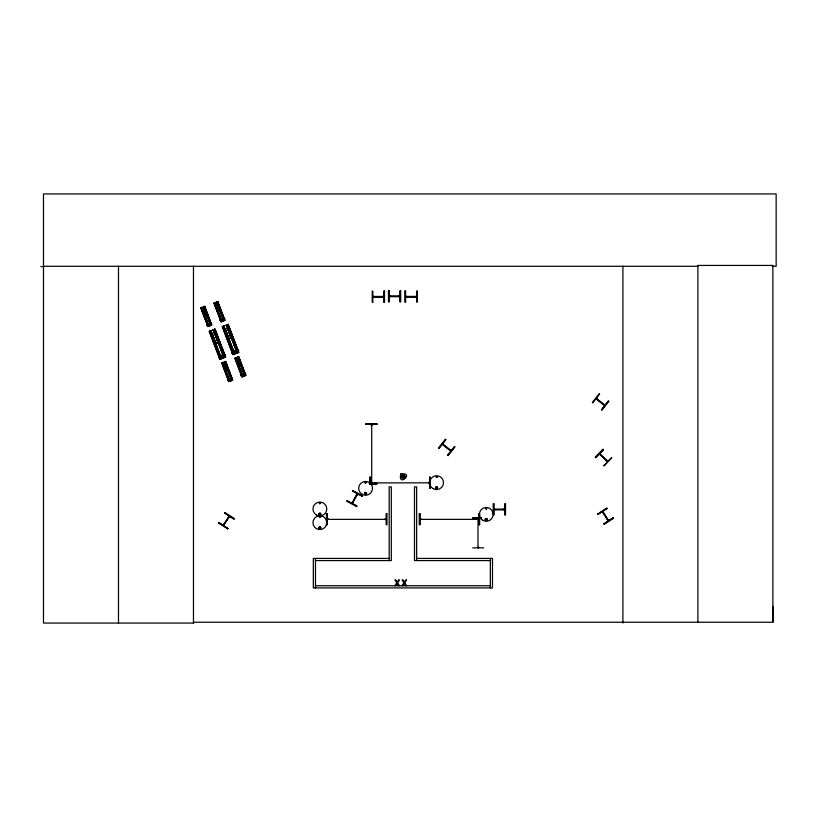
<?xml version="1.0" encoding="UTF-8"?>
<svg xmlns="http://www.w3.org/2000/svg" width="817" height="817" viewBox="0 0 817 817"><rect width="100%" height="100%" fill="white"/><g stroke="black" fill="none" stroke-linecap="round" stroke-linejoin="round"><path stroke-width="1.23" d="M772.331 266.271L776.15 266.271L776.15 193.935L43.485 193.935L43.485 623.065L193.588 623.065L193.486 622.227L772.892 622.227L773.005 606.714M230.537 379.823L230.047 379.956M599.453 453.833L607.368 461.554L606.755 460.42M371.796 424.38L371.337 425.545L371.327 424.319M371.327 483.501L371.704 482.275L371.715 483.501M319.263 503.252C321.265 501.812 319.529 504.62 319.488 503.64M320.152 503.333L319.549 503.343L320.131 503.109M320.601 514.353C319.273 511.646 318.957 516.242 320.448 514.485M320.407 517.059C319.529 514.73 318.916 518.948 320.478 516.916M319.212 527.823C321.622 525.556 319.335 530.611 319.406 527.353M365.046 482.592C366.751 480.631 365.608 484.889 365.066 482.296M364.954 493.325L365.128 493.968M436.901 477.005L436.329 476.679L436.778 477.128M437.156 477.077C436.145 474.718 435.706 478.946 437.115 476.914M485.676 508.623C487.259 506.601 486.585 510.799 485.747 508.48M485.941 508.623L486.575 508.787L486.023 508.47M604.713 405.651L596.104 398.706M605.019 405.252L603.712 404.854M402.801 478.425L405.079 476.832L403.486 474.554L401.208 476.148L402.801 478.425L403.2 476.178L403.087 476.801M403.2 476.178L403.486 474.554M371.275 424.554L371.776 425.31M371.265 482.51L371.275 483.276M371.755 483.347L371.48 482.336M479.058 518.979L477.965 518.846L478.537 518.376M478.037 547.85L478.527 547.349M600.597 454.415L599.78 453.537M357.152 493.58L351.933 503.201L352.944 502.394M356.62 494.428L356.988 494.949M357.478 494.019L352.27 503.384L357.601 493.815M229.608 516.283L223.245 525.198L224.328 524.443M477.986 518.376L478.486 518.754M477.976 547.359L478.037 518.315M478.466 547.778L478.476 547.257L478.476 547.839M228.546 516.783L228.913 517.355M327.137 518.979L328.22 519.398M419.867 518.979L421.102 519.357L419.867 519.367M352.464 491.037L352.76 490.496M362.176 496.317L362.472 495.776L352.73 490.547M372.858 296.448L374.196 296.949M400.085 296.081L389.066 296.02L390.373 296.581M405.559 296.448L406.897 296.949M493.856 509.165L495.153 509.675M602.364 511.626L608.246 521.001L602.752 511.513L602.966 512.79M608.665 520.725L608.144 519.735L607.572 519.949M209.857 325.401L209.213 324.819M235.99 352.964L235.398 353.23L235.909 352.648L235.061 352.331L235.674 351.861L234.877 352.127M395.683 585.748L397.133 583.409L398.553 585.748M402.863 585.748L404.303 583.409L405.732 585.748M394.846 585.748L396.705 582.827L394.907 579.907L395.785 579.907L397.185 582.204L398.604 579.907L399.442 579.907L397.613 582.787L399.452 585.748M402.025 585.748L403.874 582.827L402.076 579.907L402.965 579.907L404.354 582.204L405.773 579.907L406.621 579.907L404.793 582.787L406.621 585.748M229.189 516.007L228.903 517.253M223.245 525.198L229.066 516.119M227.647 528.916L227.984 528.395L218.701 522.39L218.364 522.911L227.677 528.875M356.937 493.734L357.458 493.917M365.066 492.968C364.862 495.97 367.425 492.151 365.26 492.927M436.104 487.351L435.931 487.994M485.707 519.193L486.278 518.866M445.377 439.332L438.484 447.982L438.974 448.359L445.816 439.689L445.336 439.301M438.913 448.308L445.765 439.638M443.222 445.071L443.365 444.397M449.901 450.351L450.443 450.055M442.732 443.968L451.158 450.575L450.739 450.923M454.558 446.582L447.645 455.212L448.125 455.59L454.936 446.889L454.497 446.531M447.767 455.304L454.62 446.633M599.535 394.121L592.805 402.883L592.315 402.505L599.167 393.835L599.647 394.213M596.257 398.89L597.196 398.931L597.053 399.605M601.598 409.838L608.389 401.116M608.767 401.413L601.955 410.124L601.475 409.736L608.328 401.065L608.808 401.443M371.715 482.837L370.489 482.837M385.328 519.428C385.236 517.978 384.684 520.368 386.206 519.367L327.26 519.367L328.301 519.438M429.671 482.459C428.159 481.438 428.455 483.93 428.67 482.347M370.714 482.898L429.671 482.837M478.057 519.428C477.792 517.978 477.659 520.47 479.058 519.367M372.858 296.826L383.919 297.071L373.042 296.949L373.093 296.387M390.118 296.5L390.036 295.958M399.094 296.02L398.859 296.459M399.942 296.5L389.066 296.52L399.86 296.571M406.784 296.826L406.641 296.408M504.916 509.675L494.03 509.675L494.081 509.114M494.928 509.594L494.847 509.114M504.906 509.165L503.67 509.675M504.753 509.594L493.887 509.614M222.602 320.846L222.786 319.937L222.255 320.111M401.882 477.996L402.944 476.73M403.343 476.25L404.405 474.983M357.1 493.682L356.968 494.847M595.726 457.653L595.287 457.224L603.007 449.309L603.446 449.738L595.675 457.591M595.327 457.254L603.048 449.35M595.613 457.54L603.334 449.636M607.286 461.646L599.494 454.048L599.923 453.68M600.321 454.855L600.475 454.211M606.388 460.778L606.96 460.543M611.463 457.561L604.08 465.802L603.64 465.373M604.039 465.761L611.759 457.847M223.674 524.422L224.175 524.473M223.674 525.341L229.465 516.364M319.406 513.689L320.039 513.525M320.335 514.628L319.702 514.792M320.335 528.293L319.702 528.456M597.574 514.036L606.847 508.021L607.184 508.542M597.799 514.383L607.102 508.409L597.84 514.444M613.148 517.835L603.865 523.83L604.182 524.33L613.485 518.356L613.148 517.835L603.937 523.942M222.255 357.958L222.847 357.601L222.163 357.734L222.755 357.376L221.887 356.825M230.394 380.691L230.139 379.772M243.537 375.963L243.292 375.044M596.349 398.4L604.876 405.058M319.958 517.243L319.958 516.589L319.794 517.202M436.237 487.249C439.342 488.729 433.653 487.974 437.034 487.351M486.605 520.092C483.439 519.234 488.944 518.509 486.105 520.163M204.669 306.314L200.686 307.846L207.784 326.504L211.756 324.982L204.669 306.314L211.674 325.013M217.812 301.585L213.84 303.117L221.009 321.745M201.676 309.633L205.118 308.326M214.82 304.904L218.272 303.597M202.156 310.899L205.608 309.592M215.3 306.171L218.752 304.864M202.882 312.788L206.323 311.481M216.025 308.06L219.467 306.753M203.515 314.474L206.956 313.166M216.658 309.745L220.1 308.438M204.23 316.373L207.681 315.066M217.373 311.645L220.825 310.337M207.324 324.492L210.766 323.185M220.467 319.764L223.919 318.456M206.946 325.248L211.542 323.501M207.007 325.391L211.603 323.644M209.101 324.819L209.642 324.604L209.111 324.839M220.1 320.519L224.695 318.773M220.151 320.662L224.746 318.916M220.927 321.775L222.142 321.316M222.643 321.142L223.184 320.938M210.592 334.051L215.759 332.09M223.735 329.322L228.903 327.362M211.307 335.95L216.474 333.99M224.45 331.222L229.618 329.261M212.389 338.789L217.557 336.829M225.533 334.061L230.7 332.1M213.339 341.312L218.507 339.351M226.483 336.584L231.65 334.623M214.422 344.151L219.589 342.19M227.565 339.423L232.733 337.462M219.048 356.335L224.215 354.374M232.202 351.606L237.369 349.645M218.496 357.468L225.38 354.844M218.578 357.683L225.472 355.058M231.64 352.74L238.533 350.115M231.722 352.954L238.615 350.33M221.734 356.855L222.541 356.549M222.173 358.03L222.99 357.713M219.742 359.347L225.706 357.06L215.075 329.077L209.111 331.365L219.865 359.306M222.316 358.397L223.133 358.081M225.604 361.42L221.621 362.952L228.719 381.621L232.692 380.089L225.604 361.42L232.682 380.099M237.533 357.152L238.748 356.692L245.835 375.36L241.863 376.892L234.785 358.224L238.482 356.815L245.57 375.463M222.612 364.75L226.054 363.432M235.756 360.021L239.207 358.704M223.092 366.016L226.544 364.699M236.236 361.288L239.687 359.97M223.817 367.905L227.259 366.598M236.961 363.177L240.402 361.87M224.45 369.59L227.892 368.283M237.594 364.862L241.035 363.555M225.165 371.48L228.617 370.172M238.309 366.751L241.761 365.444M228.26 379.609L231.701 378.302M241.403 374.88L244.855 373.573M227.882 380.365L232.477 378.618M227.943 380.508L232.539 378.761M241.035 375.636L245.631 373.89M241.086 375.779L245.682 374.033M243.486 376.004L244.028 375.8M230.435 380.988L230.976 380.773M401.3 477.159L402.842 476.597M403.435 476.382L404.987 475.821M370.714 482.398L371.766 482.5M420.101 518.928L420.98 518.979M374.023 296.908L373.941 296.408M405.794 296.387L416.619 296.448M235.041 352.096L235.572 351.882M382.918 296.326L382.642 297.082M415.618 296.326L415.342 297.082M503.905 509.052L503.711 509.614M365.587 482.929L365.761 482.296L365.444 482.847M602.691 511.422L608.583 520.5M416.619 296.949L405.559 296.826M365.996 423.788L377.046 423.666L377.046 424.278L365.996 424.35L365.996 423.737M365.996 424.278L377.046 424.207M430.242 484.481L430.314 488.168L429.701 488.178L429.63 477.118L430.242 477.118L430.212 479.569M370.601 482.837L371.48 482.387M428.557 482.847L429.558 482.837M369.202 483.521L377.046 483.47L377.056 484.083L370.918 484.124M369.682 483.593L377.046 483.49M327.106 513.648L326.494 513.648L326.555 524.708L327.178 524.698L327.106 513.648L327.025 524.708M386.901 513.638L386.288 513.648L386.359 524.698L386.972 524.698L386.85 513.648M419.836 513.648L419.223 513.648L419.295 524.708L419.907 524.698L419.836 513.648L419.826 524.698M327.26 519.367L328.25 518.979M385.205 518.989L386.318 518.979M420.101 519.418L420.98 519.357M477.945 518.989L478.823 518.928M477.945 519.377L478.946 519.367L419.989 519.367M479.702 524.698L479.089 524.698L479.017 513.648L479.63 513.638L479.65 524.698M472.706 518.274L481.295 517.947M472.696 517.998L481.295 517.968M472.706 518.203L481.305 518.254M472.706 547.87L483.756 547.839M40.85 266.577L43.485 266.567M43.485 266.271L697.902 266.271M404.946 291.107L405.559 291.107L405.559 302.167L404.946 302.167L404.997 291.107M372.971 296.448L383.796 296.448L382.683 296.826M405.671 296.826L416.619 296.826L415.383 296.826M372.858 302.167L372.246 302.167L372.246 291.107L372.858 291.107L372.787 302.167M493.856 503.834L493.233 503.834L493.284 514.884L493.856 514.884L493.774 503.834M493.968 509.165L504.671 509.052M389.168 558.419L313.32 558.419L313.32 587.903L492.488 587.903L492.488 558.419L416.65 558.419M315.474 560.574L391.312 560.574L391.312 486.881L389.168 486.881L389.168 560.574M490.343 560.574L414.495 560.574L414.495 486.881L416.65 486.881L416.65 560.574M315.474 585.748L490.343 585.748M399.86 295.958L398.849 296.581M401.208 476.148L402.832 476.434M403.455 476.546L405.079 476.832M596.818 399.411L597.166 398.972M604.682 405.569L596.196 398.767M352.536 490.905L362.248 496.174M352.474 491.017L362.217 496.246M347.113 500.882L356.866 506.091M224.787 512.984L234.03 519.05M218.619 522.523L227.902 528.528M444.223 445.653L449.207 449.585M450.882 451.127L442.426 444.356M401.637 475.228L402.904 476.291M403.384 476.689L404.65 477.751M599.801 453.639L607.552 461.197M597.544 513.995L597.881 514.506M228.096 324.39L238.727 352.382M227.861 324.482L238.441 352.484M227.759 324.523L238.39 352.505M238.166 352.587L227.535 324.604L238.043 352.638M227.187 324.737L237.849 352.709M227.085 324.778L237.716 352.76M230.843 335.358L226.86 324.86L237.43 352.873M231.732 337.687L236.603 350.513M224.818 320.284L217.73 301.616L224.9 320.254L221.193 321.663L214.105 303.015M226.534 324.982L230.517 335.481M231.405 337.809L236.276 350.636M238.666 356.733L245.754 375.391M217.577 301.677L224.634 320.356M227.289 327.362L230.414 335.521M231.303 337.85L236.144 350.687M217.353 301.759L224.001 319.253M238.288 356.866L245.386 375.534L238.207 356.906M217.271 301.79L224.369 320.458M217.148 301.841L224.154 320.54M236.654 353.169L235.071 353.761M238.084 356.947L245.09 375.646M223.96 320.611L216.903 301.933L223.776 320.683M216.607 302.045L223.715 320.703M237.982 358.326L244.201 374.646M223.439 320.805L222.387 321.204M244.375 375.922L243.323 376.32M224.961 328.281L228.035 336.451L224.828 328.332M228.944 338.769L234.673 353.945L228.821 338.82M215.045 302.647L222.05 321.357M236.409 358.939L242.108 374.135M214.81 302.739L221.897 321.408L214.779 302.76M223.664 326.106L234.346 354.067M235.745 357.856L242.833 376.525L235.674 357.877M224.501 328.454L225.38 330.783M226.268 333.122L227.596 336.614M228.484 338.953L234.244 354.108M214.524 302.852L221.683 321.49M224.277 328.536L227.371 336.706M228.26 339.035L234.019 354.19M235.459 357.969L242.179 375.442M221.448 321.581L214.381 302.903L221.387 321.602M224.175 328.577L233.887 354.241M242.404 376.688L235.296 358.03L242.322 376.719M223.041 326.34L233.693 354.312M222.939 326.381L233.57 354.364M235.041 358.122L242.128 376.79M222.704 326.463L233.335 354.455M222.612 326.504L233.284 354.476M222.377 326.586L233.008 354.578M214.942 329.118L225.574 357.111M214.657 329.231L225.298 357.213M214.616 329.251L225.247 357.233M225.022 357.315L214.391 329.333L224.9 357.366M214.483 330.63L215.841 334.122M216.719 336.451L224.675 357.448M214.381 330.671L215.708 334.163M216.597 336.502L224.573 357.489M214.595 331.927L215.484 334.255M216.362 336.584L217.7 340.086M218.578 342.415L223.45 355.242M213.656 329.608L224.287 357.601M213.38 329.711L215.157 334.378M216.035 336.706L223.123 355.364M204.424 306.406L211.491 325.084M213.257 329.762L223.021 355.405M225.329 361.533L232.426 380.191M204.209 306.487L211.297 325.156L204.127 306.518M225.145 361.594L232.232 380.262L225.073 361.625M203.995 306.569L211 325.268M223.501 357.897L221.928 358.489M224.849 361.706L232.028 380.344M210.847 325.329L203.719 306.671L210.786 325.35M203.453 306.773L210.633 325.411M224.849 363.044L230.68 378.189M210.296 325.534L209.244 325.932M231.231 380.651L230.169 381.049M210.929 330.671L212.675 335.348M213.554 337.676L220.672 356.335M202.34 308.55L208.529 324.89M211.685 333.06L220.539 356.375M222.755 362.523L229.924 381.161M201.666 307.468L208.754 326.136L201.625 307.488M210.51 330.834L221.141 358.816M222.602 362.585L229.689 381.253L222.53 362.605M211.348 333.183L214.452 341.343M215.341 343.681L220.212 356.508M201.819 308.744L208.539 326.218M211.123 333.265L220.876 358.918M222.295 362.697L229.403 381.355M201.656 308.806L208.325 326.3M210.112 330.987L220.774 358.959M229.24 381.427L222.163 362.748L229.168 381.447M201.145 307.672L208.233 326.33M209.918 331.059L220.529 359.051M200.992 307.723L208.018 326.422M209.795 331.11L220.427 359.092M221.897 362.85L228.954 381.529M209.56 331.191L220.192 359.184M209.509 331.212L220.09 359.214M402.475 474.646L403.036 476.199M403.251 476.781L403.812 478.333M479.099 513.648L479.171 524.698M429.66 477.118L429.783 488.178M386.441 513.648L386.431 524.698M371.725 425.432L371.715 424.432L371.715 483.388M370.295 477.118L370.418 484.491L370.448 477.118L369.835 477.128L369.876 484.491M772.892 622.227L772.892 265.433L697.902 265.433L697.902 622.227M622.901 266.271L622.901 623.065M505.059 503.834L504.977 514.884M493.703 503.834L493.703 514.884M490.343 558.419L490.343 587.903M405.406 291.107L405.487 302.167M400.238 290.74L400.167 301.8M389.015 290.74L388.963 301.8M384.061 291.107L383.99 302.167M315.474 558.419L315.474 587.903M193.476 266.271L193.476 623.065M118.485 266.271L118.485 623.065M204.781 314.637C206.098 317.65 206.987 312.196 204.781 314.637M217.935 309.909C219.242 312.921 220.13 307.468 217.935 309.909M225.717 369.754C227.034 372.766 227.923 367.313 225.717 369.754M238.87 365.025C240.178 368.038 241.066 362.585 238.87 365.025M243.721 375.054L243.19 375.228L243.721 374.993M318.916 513.903C320.131 517.702 321.867 511.217 318.916 513.903M318.916 527.568C320.131 531.367 321.867 524.882 318.916 527.568M364.627 493.243C365.853 497.042 367.589 490.557 364.627 493.243M435.614 487.565C436.829 491.364 438.566 484.879 435.614 487.565M485.318 519.265C486.534 523.064 488.27 516.579 485.318 519.265M347.184 500.75L346.898 501.291L356.61 506.571L356.906 506.029L347.184 500.75M225.043 512.596L224.706 513.117L233.989 519.122L234.326 518.601L225.043 512.596M400.779 473.942C397.624 488.178 415.271 471.879 400.779 473.942M228.219 324.349L222.255 326.637L232.886 354.619L238.85 352.331L228.188 324.349M389.035 290.74L388.422 290.74L388.473 301.8L389.035 301.8L389.035 290.74M400.708 290.74L400.085 290.74L400.085 301.8L400.708 301.8L400.708 290.74M384.531 291.107L383.908 291.107L383.908 302.167L384.531 302.167L384.531 291.107M417.232 291.107L416.619 291.107L416.619 302.167L417.232 302.167L417.232 291.107M505.519 503.834L504.906 503.834L504.906 514.884L505.519 514.884L505.519 503.834M244.896 375.718L237.839 357.039L244.865 375.738M231.752 380.446L224.695 361.768L231.722 380.467M316.414 514.976A6.904 6.904 0 0 0 326.78 508.991A6.904 6.904 0 0 0 316.414 503.006A6.904 6.904 0 0 0 316.414 514.976M319.335 515.088A1.072 1.072 0 0 0 320.938 514.159A1.072 1.072 0 0 0 319.335 513.229A1.072 1.072 0 0 0 319.335 515.088M482.827 520.327A6.893 6.893 0 0 0 493.172 514.353A6.893 6.893 0 0 0 482.827 508.388A6.893 6.893 0 0 0 482.827 520.327M485.523 520.276A1.072 1.072 0 0 0 487.31 519.796A1.072 1.072 0 0 0 486.003 518.489A1.072 1.072 0 0 0 485.523 520.276M433.112 488.637A6.904 6.904 0 0 0 443.478 482.653A6.904 6.904 0 0 0 433.112 476.668A6.904 6.904 0 0 0 433.112 488.637M436.033 488.75A1.072 1.072 0 0 0 437.636 487.82A1.072 1.072 0 0 0 436.033 486.891A1.072 1.072 0 0 0 436.033 488.75M316.414 528.64A6.904 6.904 0 0 0 326.78 522.655A6.904 6.904 0 0 0 316.414 516.671A6.904 6.904 0 0 0 316.414 528.64M319.335 528.752A1.072 1.072 0 0 0 320.938 527.823A1.072 1.072 0 0 0 319.335 526.894A1.072 1.072 0 0 0 319.335 528.752M228.831 337.972A1.226 1.226 0 0 0 230.823 337.217A1.226 1.226 0 0 0 229.168 335.879A1.226 1.226 0 0 0 228.831 337.972M362.135 494.316A6.904 6.904 0 0 0 372.501 488.331A6.904 6.904 0 0 0 362.135 482.347A6.904 6.904 0 0 0 362.135 494.316M364.831 494.254A1.072 1.072 0 0 0 366.629 493.774A1.072 1.072 0 0 0 365.311 492.467A1.072 1.072 0 0 0 364.831 494.254M215.688 342.701A1.226 1.226 0 0 0 217.679 341.945A1.226 1.226 0 0 0 216.025 340.607A1.226 1.226 0 0 0 215.688 342.701"/></g></svg>
